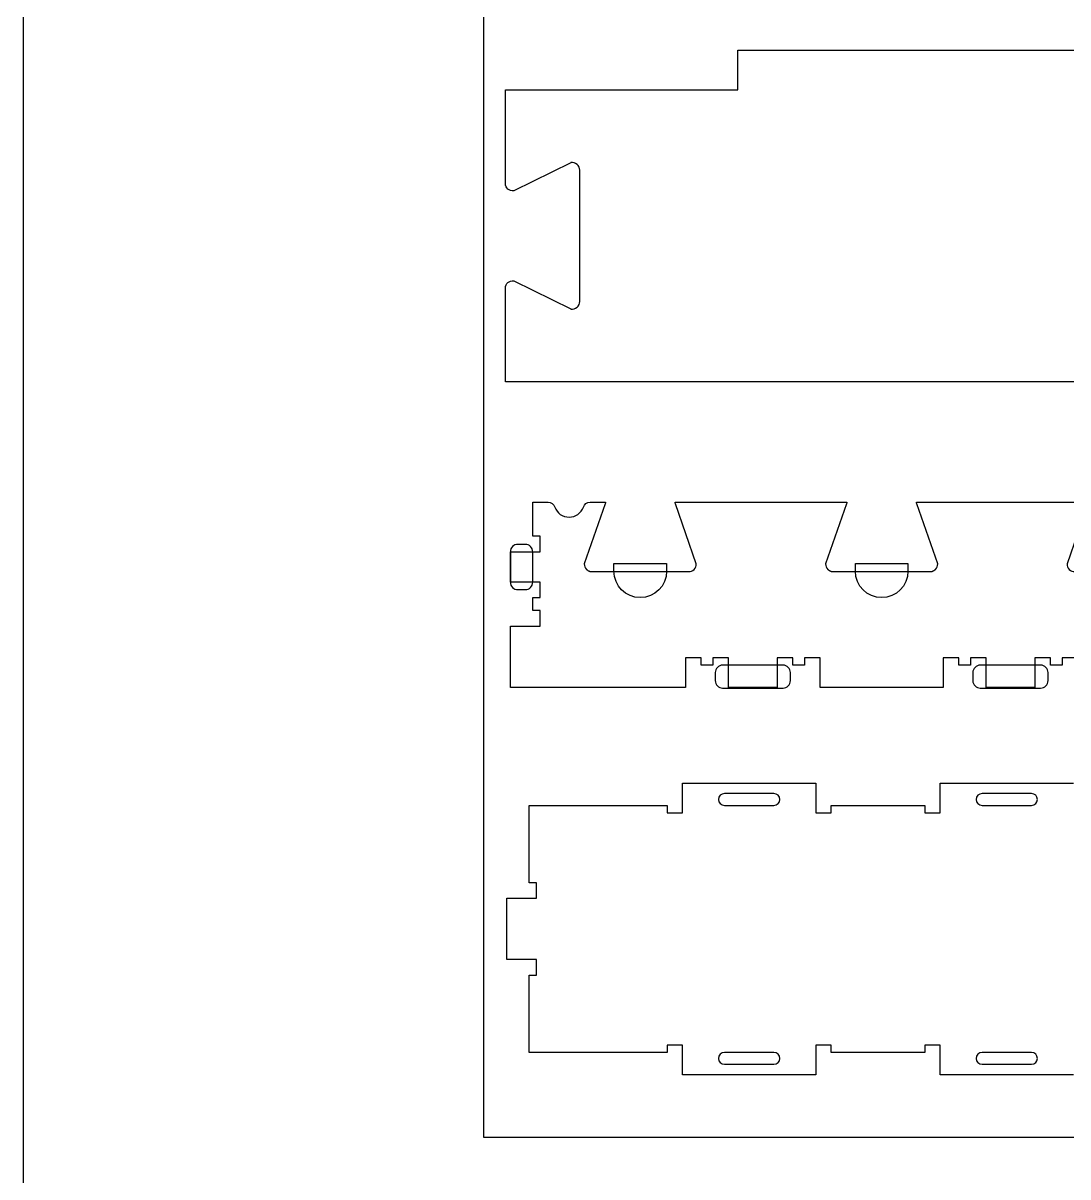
# Model space of a CAD drawing. Extents: x 0 to 4485, y 0 to 8771.
# Drawn here: x 0 to 844, y 3731 to 4662 of the extents above; entities that cross this region are included whole.
import ezdxf

# ---------------------------------------------------------------- set-up
doc = ezdxf.new("R2010")
doc.units = 0
for name, color, linetype in [('0_SHEET_SPRUCEPLY_2440X122', 1, 'CONTINUOUS'), ('3_ANYTOOL_CUTTHROUGH_INSID', 4, 'CONTINUOUS'), ('4_ANYTOOL_CUTTHROUGH_OUTSI', 5, 'CONTINUOUS'), ('5_ANYTOOL_HALF_MILL_9MM_IN', 3, 'CONTINUOUS'), ('DONOTCUT', 7, 'CONTINUOUS')]:
    doc.layers.add(name, color=color, linetype=linetype)

msp = doc.modelspace()

# ---------------------------------------------------------------- linework, layer by layer
at = {"layer": '0_SHEET_SPRUCEPLY_2440X122'}
msp.add_lwpolyline([(371.7, 4982.59), (371.7, 3762.59), (2811.7, 3762.59), (2811.7, 4982.59)], close=True, dxfattribs=at)
at = {"layer": '3_ANYTOOL_CUTTHROUGH_INSID', "color": 4}
for points in [[(606.24, 4030.46, 1), (606.24, 4039.96), (566.24, 4039.96, 1), (566.24, 4030.46)], [(814.24, 4030.46, 1), (814.24, 4039.96), (774.24, 4039.96, 1), (774.24, 4030.46)], [(606.24, 3830.96), (566.24, 3830.96, 1), (566.24, 3821.46), (606.24, 3821.46, 1)], [(814.24, 3830.96), (774.24, 3830.96, 1), (774.24, 3821.46), (814.24, 3821.46, 1)]]:
    msp.add_lwpolyline(points, format="xyb", close=True, dxfattribs=at)
at = {"layer": '4_ANYTOOL_CUTTHROUGH_OUTSI', "color": 5}
for points in [[(876.72, 4372.48), (576.72, 4372.48), (389.47, 4372.48), (389.47, 4448.15), (389.47, 4448.15, -0.461531), (396.13, 4453.83), (442.13, 4431.17), (442.16, 4431.16), (442.19, 4431.15), (442.19, 4431.15, 0.463455), (449.47, 4437.32), (449.47, 4543.15, 0.220464), (447.26, 4547.92, 0.220464), (442.19, 4549.31), (442.16, 4549.31), (442.13, 4549.29), (396.13, 4526.64), (396.13, 4526.64, -0.461531), (389.47, 4532.32), (389.47, 4607.98), (576.72, 4607.98), (576.97, 4607.98), (576.97, 4608.23), (576.97, 4639.98), (876.47, 4639.98)], [(851.46, 4149.65), (838.96, 4149.65), (838.96, 4143.65), (829.46, 4143.65), (829.46, 4149.65), (816.96, 4149.65), (816.96, 4149.4), (816.96, 4125.65), (777.46, 4125.65), (777.46, 4149.4), (777.46, 4149.65), (764.96, 4149.65), (764.96, 4143.65), (755.46, 4143.65), (755.46, 4149.65), (742.96, 4149.65), (742.96, 4149.4), (742.96, 4125.65), (643.46, 4125.65), (643.46, 4149.4), (643.46, 4149.65), (630.96, 4149.65), (630.96, 4143.65), (621.46, 4143.65), (621.46, 4149.65), (608.96, 4149.65), (608.96, 4149.4), (608.96, 4125.65), (569.46, 4125.65), (569.46, 4149.4), (569.46, 4149.65), (556.96, 4149.65), (556.96, 4143.65), (547.46, 4143.65), (547.46, 4149.65), (534.96, 4149.65), (534.96, 4149.4), (534.96, 4125.65), (393.46, 4125.65), (393.46, 4175.15), (417.46, 4175.15), (417.46, 4187.65), (411.46, 4187.65), (411.46, 4198.15), (417.46, 4198.15), (417.46, 4210.65), (393.46, 4210.65), (393.46, 4235.15), (417.46, 4235.15), (417.46, 4235.4), (417.46, 4247.4), (417.46, 4247.65), (411.46, 4247.65), (411.46, 4275.15), (423.86, 4275.15), (423.86, 4275.15, -0.317837), (429.29, 4271.32, 0.317837), (440.83, 4263.15, 0.317837), (452.38, 4271.32, -0.317837), (457.81, 4275.15), (470.2, 4275.15, -0.061485), (469.97, 4273.76), (453.07, 4225.48), (453.06, 4225.44), (453.06, 4225.4), (453.06, 4225.4, 0.198912), (454.89, 4220.98), (455, 4220.87), (455.11, 4220.77), (455.22, 4220.67), (455.34, 4220.57), (455.46, 4220.48), (455.58, 4220.39), (455.7, 4220.3), (455.83, 4220.21), (455.96, 4220.12), (456.09, 4220.04), (456.22, 4219.97), (456.36, 4219.89), (456.49, 4219.82), (456.63, 4219.75), (456.78, 4219.69), (456.92, 4219.62), (457.06, 4219.57), (457.21, 4219.51), (457.35, 4219.46), (457.5, 4219.42), (457.65, 4219.37), (457.8, 4219.33), (457.95, 4219.3), (458.1, 4219.27), (458.25, 4219.24), (458.4, 4219.21), (458.56, 4219.19), (458.71, 4219.18), (458.86, 4219.16), (459.01, 4219.16), (459.16, 4219.15), (459.31, 4219.15), (537.31, 4219.15, 0.414214), (543.56, 4225.4), (543.56, 4225.44), (543.55, 4225.48), (526.65, 4273.76), (526.65, 4273.76, -0.061485), (526.42, 4275.15), (665.1, 4275.15, -0.061485), (664.87, 4273.76), (647.97, 4225.48), (647.96, 4225.44), (647.96, 4225.4), (647.96, 4225.4, 0.198912), (649.79, 4220.98), (649.9, 4220.87), (650.01, 4220.77), (650.12, 4220.67), (650.24, 4220.57), (650.36, 4220.48), (650.48, 4220.39), (650.6, 4220.3), (650.73, 4220.21), (650.86, 4220.12), (650.99, 4220.04), (651.12, 4219.97), (651.26, 4219.89), (651.39, 4219.82), (651.53, 4219.75), (651.68, 4219.69), (651.82, 4219.62), (651.96, 4219.57), (652.11, 4219.51), (652.25, 4219.46), (652.4, 4219.42), (652.55, 4219.37), (652.7, 4219.33), (652.85, 4219.3), (653, 4219.27), (653.15, 4219.24), (653.3, 4219.21), (653.46, 4219.19), (653.61, 4219.18), (653.76, 4219.16), (653.91, 4219.16), (654.06, 4219.15), (654.21, 4219.15), (732.21, 4219.15), (732.36, 4219.15), (732.51, 4219.16), (732.66, 4219.16), (732.81, 4219.18), (732.96, 4219.19), (733.11, 4219.21), (733.27, 4219.24), (733.42, 4219.27), (733.57, 4219.3), (733.72, 4219.33), (733.87, 4219.37), (734.02, 4219.42), (734.16, 4219.46), (734.31, 4219.51), (734.46, 4219.57), (734.6, 4219.62), (734.74, 4219.69), (734.89, 4219.75), (735.03, 4219.82), (735.16, 4219.89), (735.3, 4219.97), (735.43, 4220.04), (735.56, 4220.12), (735.69, 4220.21), (735.82, 4220.3), (735.94, 4220.39), (736.06, 4220.48), (736.18, 4220.57), (736.3, 4220.67), (736.41, 4220.77), (736.52, 4220.87), (736.63, 4220.98, 0.198912), (738.46, 4225.4), (738.46, 4225.44), (738.45, 4225.48), (721.55, 4273.76), (721.55, 4273.76, -0.061485), (721.32, 4275.15), (860, 4275.15, -0.061485)], [(859.77, 4273.76), (842.87, 4225.48), (842.86, 4225.44), (842.86, 4225.4), (842.86, 4225.4, 0.414214), (849.11, 4219.15)]]:
    msp.add_lwpolyline(points, format="xyb", dxfattribs=at)
msp.add_lwpolyline([(847.99, 3812.96), (740.49, 3812.96), (740.49, 3836.96), (727.99, 3836.96), (727.99, 3830.96), (652.49, 3830.96), (652.49, 3836.96), (639.99, 3836.96), (639.99, 3812.96), (532.49, 3812.96), (532.49, 3836.96), (519.99, 3836.96), (519.99, 3830.96), (408.49, 3830.96), (408.49, 3893.46), (414.49, 3893.46), (414.49, 3905.96), (390.49, 3905.96), (390.49, 3955.46), (414.49, 3955.46), (414.49, 3967.96), (408.49, 3967.96), (408.49, 4030.46), (519.99, 4030.46), (519.99, 4024.46), (532.49, 4024.46), (532.49, 4048.46), (639.99, 4048.46), (639.99, 4024.46), (652.49, 4024.46), (652.49, 4030.46), (727.99, 4030.46), (727.99, 4024.46), (740.49, 4024.46), (740.49, 4048.46), (847.99, 4048.46)], dxfattribs=at)
at = {"layer": '5_ANYTOOL_HALF_MILL_9MM_IN'}
for points in [[(399.46, 4241.15, 0.414214), (393.46, 4235.15), (393.46, 4210.65, 0.414214), (399.46, 4204.65), (405.46, 4204.65, 0.414214), (411.46, 4210.65), (411.46, 4235.15, 0.414214), (405.46, 4241.15)], [(519.56, 4219.4, -1), (477.06, 4219.4), (477.06, 4219.65), (477.06, 4225.65), (519.56, 4225.65), (519.56, 4219.65), (519.56, 4219.4)], [(714.46, 4219.4, -1), (671.96, 4219.4), (671.96, 4219.65), (671.96, 4225.65), (714.46, 4225.65), (714.46, 4219.65), (714.46, 4219.4)], [(564.83, 4143.65, 0.414214), (558.83, 4137.65), (558.83, 4131.15, 0.414214), (564.83, 4125.15), (613.58, 4125.15, 0.414214), (619.58, 4131.15), (619.58, 4137.65, 0.414214), (613.58, 4143.65)], [(772.83, 4143.65, 0.414214), (766.83, 4137.65), (766.83, 4131.15, 0.414214), (772.83, 4125.15), (821.58, 4125.15, 0.414214), (827.58, 4131.15), (827.58, 4137.65, 0.414214), (821.58, 4143.65)]]:
    msp.add_lwpolyline(points, format="xyb", close=True, dxfattribs=at)
at = {"layer": 'DONOTCUT'}
msp.add_lwpolyline([(0, 0), (3183.41, 0), (3183.41, 5593.43), (0, 5593.43)], close=True, dxfattribs=at)

doc.saveas('drawing.dxf')
